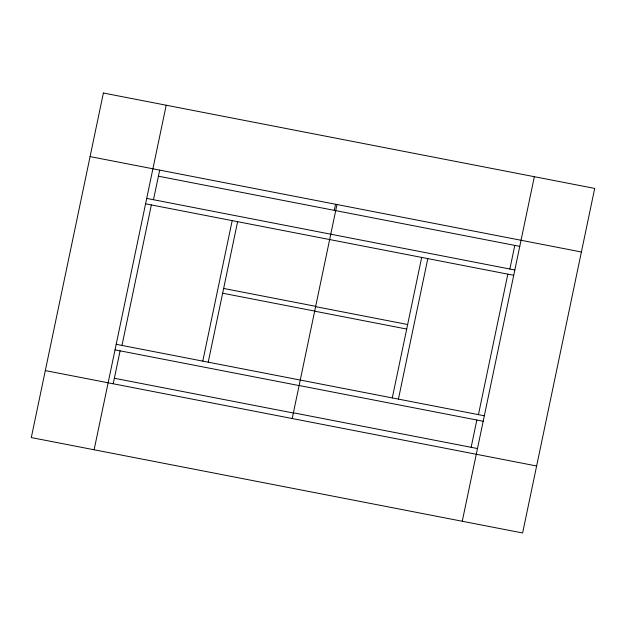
<?xml version="1.0" encoding="UTF-8"?>
<svg xmlns="http://www.w3.org/2000/svg" width="626" height="626" viewBox="0 0 626 626"><rect width="100%" height="100%" fill="white"/><g stroke="black" fill="none" stroke-linecap="round" stroke-linejoin="round"><path stroke-width="0.94" d="M94.119 449.781L166.203 105.223M113.212 383.777L120.106 350.834M121.976 345.427L151.367 204.929M153.487 199.717L159.685 170.108M202.793 361.124L232.183 220.626M208.223 362.172L237.614 221.674M334.276 210.344L335.552 204.256M292.209 418.528L336.976 204.53M392.291 397.917L421.689 257.419M398.418 399.106L427.808 258.608M471.143 447.316L476.848 420.023M478.444 414.647L507.835 274.141M509.854 269.031L514.799 245.4M462.262 521.262L534.346 176.696M90.089 156.594L581.398 251.988M158.409 176.203L519.776 246.362M146.711 198.403L514.83 269.994M145.576 203.81L513.727 275.291M223.646 288.453L315.684 306.317M315.614 306.646L407.651 324.518M222.653 293.211L314.69 311.075M314.667 311.185L406.704 329.049M116.186 344.308L484.328 415.789M299.111 385.514L483.186 421.259M115.027 349.848L299.103 385.585M293.406 412.808L477.474 448.545M114.37 378.26L293.359 413.011M45.315 370.592L536.631 465.987M103.384 93.024L31.3 437.582L522.616 532.976L594.7 188.418L103.384 93.024"/></g></svg>
